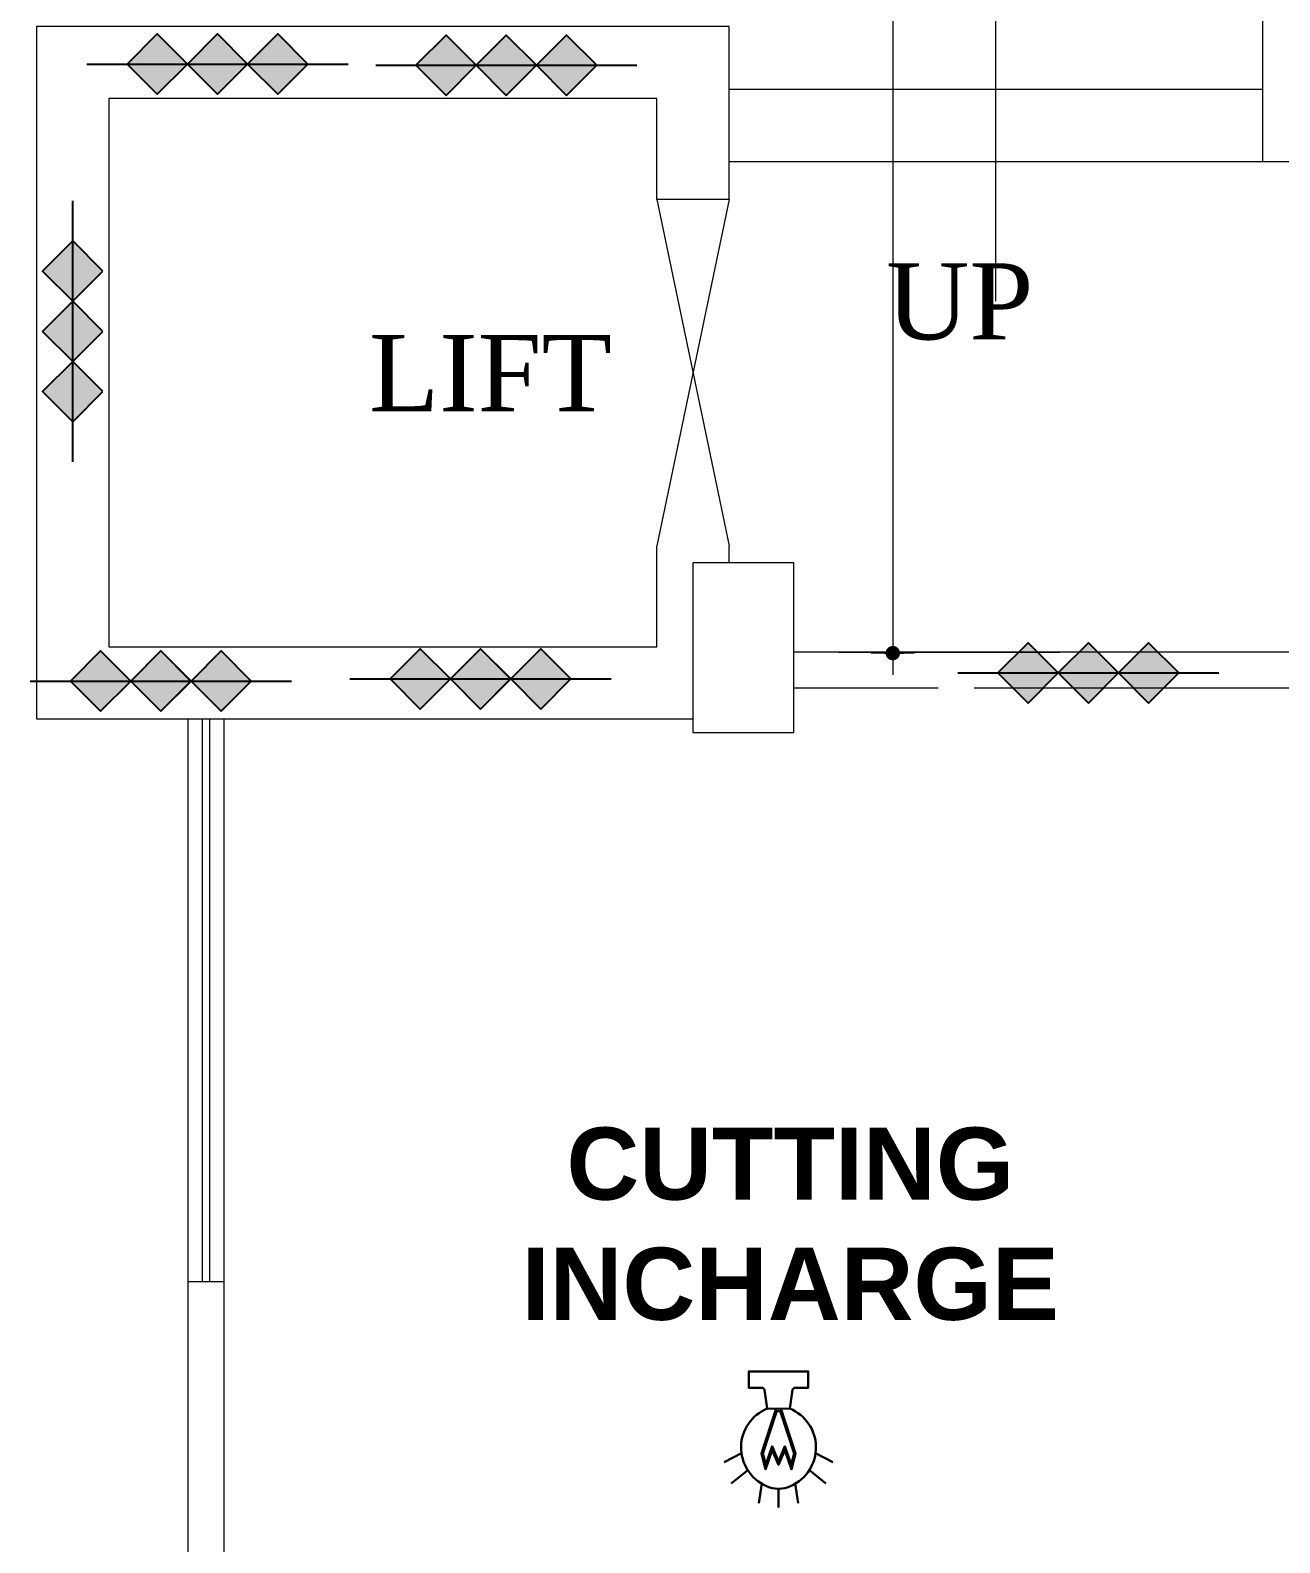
# Model space of a CAD drawing. Header units: inches. Extents: x -250485 to 735580, y -140410 to 288049.
# Drawn here: x 42533 to 42706.2, y 21562.5 to 21772.3 of the extents above; entities that cross this region are included whole.
import ezdxf

# ---------------------------------------------------------------- set-up
doc = ezdxf.new("R2010")
doc.units = ezdxf.units.IN
doc.header["$MEASUREMENT"] = 0
doc.header["$PDMODE"] = 35
doc.layers.get('0').update_dxf_attribs({"lineweight": 0})
doc.layers.get('Defpoints').update_dxf_attribs({"lineweight": 0})
doc.layers.add('A Furniture', color=7, linetype='Continuous')
doc.layers.add('fire rated wall', color=7, linetype='Continuous')
for name, color, linetype, lineweight in [('A stair', 210, 'Continuous', 0), ('COLUMN-2', 102, 'Continuous', 0), ('DIM_WORKING', 7, 'Continuous', 0), ('Emergency Light', 251, 'Continuous', 15), ('hosebox', 10, 'Continuous', 0), ('Layer1', 134, 'Continuous', 0), ('Stair', 171, 'Continuous', 0), ('SYMBLE', 86, 'Continuous', 0), ('WALL (I)', 7, 'Continuous', 0), ('window', 140, 'Continuous', 0)]:
    doc.layers.add(name, color=color, linetype=linetype, lineweight=lineweight)
doc.styles.add('ARCH', font='times.ttf')
doc.styles.add('REG', font='times.ttf')
doc.styles.get("Standard").update_dxf_attribs({"font": 'arialbd.ttf', "height": 24})
doc.dimstyles.new('Dim-Pres', dxfattribs={"dimtxt": 5.5, "dimasz": 2, "dimexe": 1.5, "dimexo": 1.5, "dimgap": 1, "dimtad": 3, "dimdec": 0, "dimzin": 3, "dimdsep": 46, "dimlunit": 4, "dimtxsty": 'REG', "dimblk": 'point', "dimcen": 2, "dimclrd": 256, "dimclre": 256, "dimclrt": 7, "dimadec": 0, "dimazin": 0, "dimtfac": 0.75, "dimtdec": 0, "dimtmove": 1, "dimatfit": 3, "dimldrblk": 'point', "dimfxl": 0, "dimtolj": 1, "dimtzin": 0, "dimlwd": -1, "dimlwe": -1, "dimarcsym": 1})

# ---------------------------------------------------------------- blocks, each defined once
blk = doc.blocks.new('bfg')
at = {"layer": 'fire rated wall'}
h = blk.add_hatch(color=1, dxfattribs=at)
h.dxf.hatch_style = 1
h.paths.add_polyline_path([(9432308.67, -5613534.51), (9432321.43, -5613547.26), (9432334.18, -5613534.51)])
h.paths.add_polyline_path([(9432334.18, -5613534.51), (9432321.43, -5613521.75), (9432308.67, -5613534.51)])
h.paths.add_polyline_path([(9432334.18, -5613534.51), (9432359.68, -5613534.51), (9432346.93, -5613521.75)])
h.paths.add_polyline_path([(9432334.18, -5613534.51), (9432346.93, -5613547.26), (9432359.68, -5613534.51)])
at = {"layer": 'fire rated wall', "color": 1, "elevation": 0}
for points in [[(9432321.43, -5613547.26), (9432334.18, -5613534.51), (9432321.43, -5613521.75), (9432308.67, -5613534.51)], [(9432346.93, -5613547.26), (9432359.68, -5613534.51), (9432346.93, -5613521.75), (9432334.18, -5613534.51)]]:
    blk.add_lwpolyline(points, close=True, dxfattribs=at)
blk.add_lwpolyline([(9432291.67, -5613534.51), (9432376.69, -5613534.51)], dxfattribs=at)
blk = doc.blocks.new('3HR RATE')
at = {"layer": 'fire rated wall', "xscale": 1.292997314696549, "yscale": 1.292997314696549, "zscale": 1.292997314696549}
for p in [(-12191616.17, 7245476.71), (-12191583.19, 7245476.71)]:
    blk.add_blockref('bfg', p, dxfattribs=at)
blk = doc.blocks.new('dot')
at = {"color": 4}
for p, q in [((0, 1.5), (0, -1.5)), ((-1.5, 0), (1.5, 0))]:
    blk.add_line(p, q, dxfattribs=at)
at = {"color": 6, "const_width": 0.5}
blk.add_lwpolyline([(-0.25, 0, 1), (0.25, 0, 1)], format="xyb", close=True, dxfattribs=at)
blk = doc.blocks.new('point')
blk.add_blockref('dot', (0, 0))
blk = doc.blocks.new('*D604')
at = {"layer": 'Defpoints', "color": 0, "ltscale": 30, "transparency": 16777216}
for p in [(42649.85, 21972.89), (42649.85, 21685.89), (42652.55, 21685.89)]:
    blk.add_point(p, dxfattribs=at)
at = {"layer": 'Layer1', "ltscale": 30, "transparency": 16777216}
for p, q in [((42651.35, 21972.89), (42654.05, 21972.89)), ((42652.55, 21970.89), (42652.55, 21687.89)), ((42651.35, 21685.89), (42654.05, 21685.89))]:
    blk.add_line(p, q, dxfattribs=at)
at = {"layer": 'Layer1', "ltscale": 30, "transparency": 16777216, "xscale": 2, "yscale": 2, "zscale": 2}
for p, rotation in [((42652.55, 21972.89), 90), ((42652.55, 21685.89), 270)]:
    blk.add_blockref('point', p, dxfattribs=dict(at, rotation=rotation))
at = {"layer": 'Layer1', "color": 7, "ltscale": 30, "transparency": 16777216, "insert": (42649.01, 21829.39), "char_height": 5, "attachment_point": 5, "rotation": 90, "style": 'REG'}
blk.add_mtext('\\A1;23\'-11"', dxfattribs=at)
blk = doc.blocks.new('A$C16DB04AD')
at = {"layer": 'Emergency Light', "color": 154, "lineweight": 30}
for p, q in [((-6.54, -14.39), (-9.59, -15.98)), ((6.54, -14.39), (9.59, -15.98)), ((-5.43, -17.4), (-8.33, -19.77)), ((5.43, -17.4), (8.33, -19.77)), ((-2.95, -19.78), (-3.46, -23.22)), ((0, -20.7), (0, -24)), ((2.95, -19.78), (3.46, -23.22))]:
    blk.add_line(p, q, dxfattribs=at)
blk.add_lwpolyline([(-2, -6.57), (-2.49, -3.28, 0.371278), (-2.94, -2.89), (-5.25, -2.89), (-5.25, 0), (5.25, 0), (5.25, -2.89), (2.94, -2.89, 0.371278), (2.49, -3.28), (2, -6.57)], format="xyb", dxfattribs=at)
at = {"layer": 'Emergency Light', "color": 1, "lineweight": 30}
blk.add_lwpolyline([(-0.43, -6.57), (-3.01, -14.48), (-2.28, -17.27), (-1.1, -13.91), (0, -16.5), (1.1, -13.91), (2.28, -17.27), (3.01, -14.48), (0.43, -6.57)], dxfattribs=at)
blk.add_lwpolyline([(0.43, -7.28, 0.690361), (-0.43, -7.28), (-2.75, -14.5), (-2.25, -16.42), (-1.12, -13.21), (0, -15.86), (1.12, -13.21), (2.25, -16.42), (2.75, -14.5), (0.43, -7.28)], format="xyb", dxfattribs=at)
at = {"layer": 'Emergency Light', "color": 154, "lineweight": 30}
blk.add_lwpolyline([(-2.02, -6.58), (2, -6.57)], dxfattribs=at)
for centre, radius, start, end in [((0.78, -13.41), 7.38, 112.0671, 245.9767), ((-0.78, -13.41), 7.38, 294.0233, 67.9329), ((0, -15.96), 4.74, 241.9689, 298.0311)]:
    blk.add_arc(centre, radius, start, end, dxfattribs=at)

msp = doc.modelspace()

# ---------------------------------------------------------------- linework, layer by layer
at = {"layer": 'COLUMN-2', "color": 7}
msp.add_lwpolyline([(42624.85, 21674.89), (42638.85, 21674.89), (42638.85, 21698.39), (42624.85, 21698.39)], close=True, dxfattribs=at)
at = {"layer": 'DIM_WORKING', "color": 7, "ltscale": 30}
for p, q in [((42619.85, 21748.78, 0.1), (42619.85, 21754.03)), ((42629.85, 21748.78), (42619.85, 21700.78)), ((42619.85, 21748.78, 0.1), (42629.85, 21700.78)), ((42629.85, 21748.78), (42619.85, 21748.78, 0.1)), ((42559.85, 21598.71), (42554.85, 21598.71))]:
    msp.add_line(p, q, dxfattribs=at)
for points in [[(42629.85, 21748.78), (42629.85, 21772.78), (42533.85, 21772.78), (42533.85, 21676.78), (42624.85, 21676.78)], [(42619.85, 21754.03), (42619.85, 21762.78), (42543.85, 21762.78), (42543.85, 21686.78), (42619.85, 21686.78), (42619.85, 21700.78)], [(42629.85, 21698.39), (42629.85, 21700.78)]]:
    msp.add_lwpolyline(points, dxfattribs=at)
at = {"layer": 'hosebox', "color": 7, "linetype": 'Continuous'}
msp.add_line((42645.07, 21686.03), (42675.75, 21686.03), dxfattribs=at)
at = {"layer": 'Stair', "color": 7, "ltscale": 30}
for p, q in [((42703.85, 21764.03), (42629.85, 21764.03)), ((42703.85, 21754.03), (42629.85, 21754.03))]:
    msp.add_line(p, q, dxfattribs=at)
msp.add_lwpolyline([(42703.85, 21884.03), (42715.85, 21884.03), (42715.85, 21754.03), (42703.85, 21754.03)], close=True, dxfattribs=at)
at = {"layer": 'SYMBLE', "color": 7, "ltscale": 30}
msp.add_lwpolyline([(42666.85, 21734.7), (42666.85, 21943.31), (42756.18, 21943.31), (42756.18, 21754.03), (42721.22, 21764.03), (42733.55, 21764.03), (42756.18, 21754.03), (42784.69, 21764.03), (42776.87, 21764.03), (42756.18, 21754.03)], dxfattribs=at)
at = {"layer": 'WALL (I)', "color": 7, "ltscale": 30}
for p, q in [((42718.81, 21686.03), (42638.85, 21686.03)), ((42658.85, 21681.03), (42638.85, 21681.03)), ((42718.81, 21681.03), (42663.85, 21681.03)), ((42554.85, 21396.39), (42554.85, 21598.71)), ((42559.85, 21501.89), (42559.85, 21598.71))]:
    msp.add_line(p, q, dxfattribs=at)
at = {"layer": 'window', "color": 7, "ltscale": 30}
for p, q in [((42554.85, 21598.71), (42554.85, 21676.78)), ((42556.85, 21598.71), (42556.85, 21676.78)), ((42557.85, 21598.71), (42557.85, 21676.78)), ((42559.85, 21598.71), (42559.85, 21676.78))]:
    msp.add_line(p, q, dxfattribs=at)

# ---------------------------------------------------------------- block references
at = {"layer": 'Emergency Light', "lineweight": 30, "xscale": 0.7868064756185049, "yscale": 0.7868064756185049, "zscale": 0.7868064756213451}
msp.add_blockref('A$C16DB04AD', (42636.71, 21586.3), dxfattribs=at)
at = {"layer": 'Layer1', "xscale": 0.2533935670508072, "yscale": 0.2533935670526262, "zscale": 0.2533935670521235}
for p in [(41448.28, 25013.11), (41488.32, 25012.95), (41440.43, 24927.56), (41484.75, 24927.87), (41569.02, 24928.7)]:
    msp.add_blockref('3HR RATE', p, dxfattribs=at)
at = {"layer": 'Layer1', "xscale": 0.2533935670508072, "yscale": 0.2533935670508072, "zscale": 0.2533935670521235, "rotation": 90}
msp.add_blockref('3HR RATE', (39293.3, 20619.86, 9.7), dxfattribs=at)

# ---------------------------------------------------------------- texts
at = {"layer": 'A Furniture', "color": 7, "ltscale": 0.25, "insert": (42638.35, 21593.3), "char_height": 10, "width": 150.524, "attachment_point": 8, "rotation": 359.9997}
msp.add_mtext('CUTTING \\PINCHARGE', dxfattribs=at)
at = {"layer": 'A stair', "color": 7, "ltscale": 30, "insert": (42579.93, 21730, 0), "char_height": 10.56, "width": 17.4246, "attachment_point": 1, "style": 'ARCH'}
msp.add_mtext('LIFT', dxfattribs=at)
at = {"layer": 'SYMBLE', "color": 7, "ltscale": 30, "insert": (42651.66, 21739.95), "char_height": 10.56, "width": 17.4246, "attachment_point": 1, "style": 'ARCH'}
msp.add_mtext('UP', dxfattribs=at)

# ---------------------------------------------------------------- dimensions: what is measured, and where the dimension line sits
at = {"layer": 'Layer1', "ltscale": 30}
dim = msp.add_linear_dim(base=(42652.55, 21685.89), p1=(42649.85, 21972.89), p2=(42649.85, 21685.89), angle=90, dimstyle='Dim-Pres', override={"dimtxt": 5, "dimfxl": 4, "dimfxlon": 1}, dxfattribs=at)
dim.commit()
dim.dimension.update_dxf_attribs({"geometry": '*D604', "text_midpoint": (42649.01, 21829.39)})

doc.saveas('drawing.dxf')
